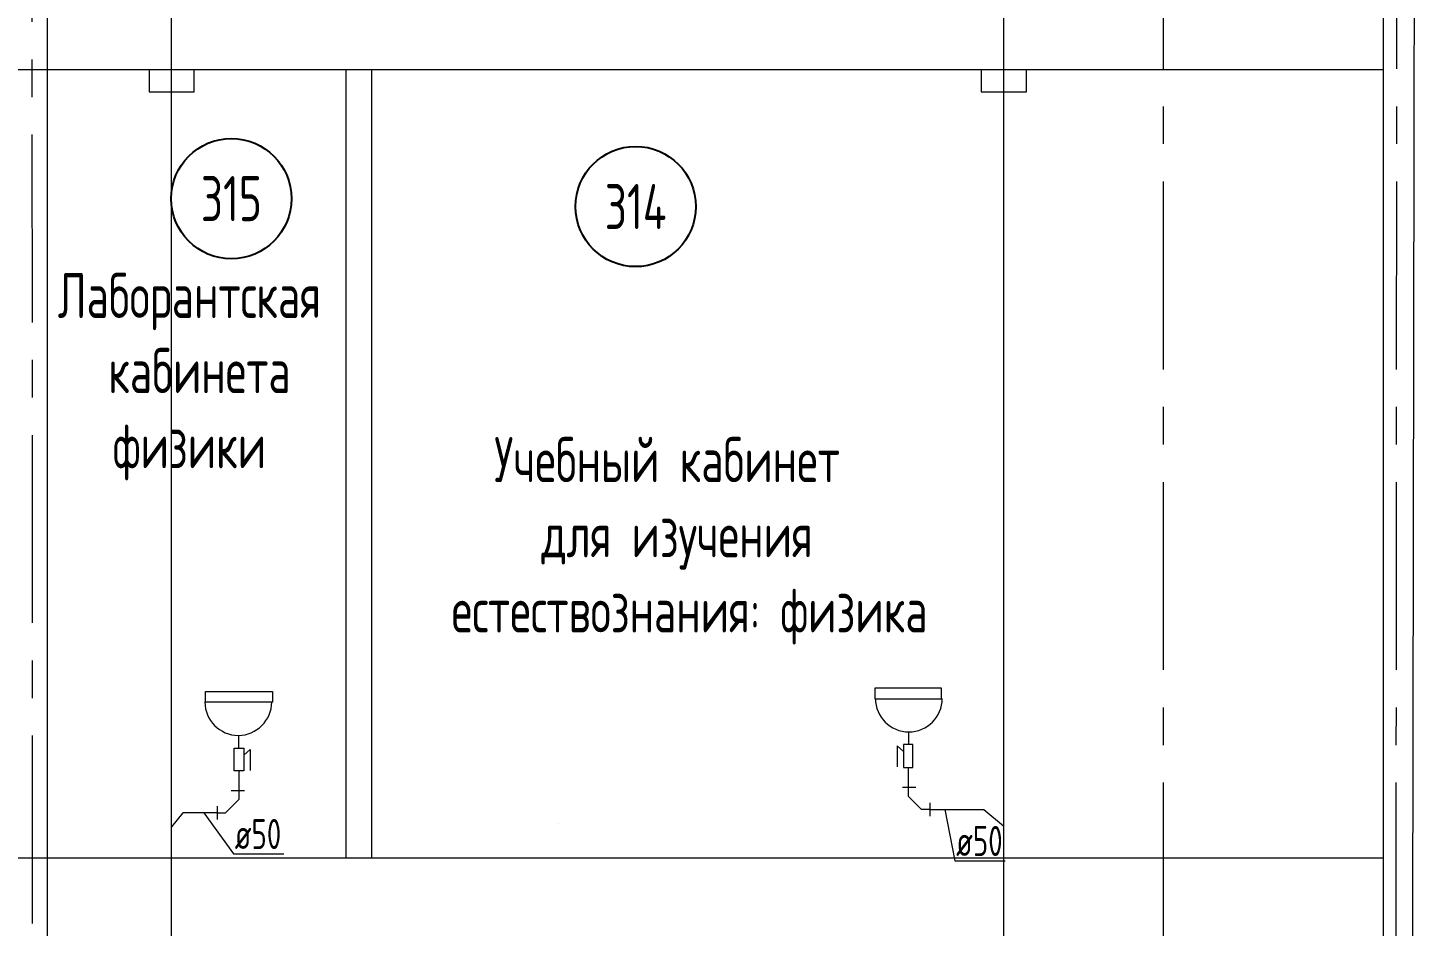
# Model space of a CAD drawing. Header units: millimetres. Extents: x -8689834 to 9419935, y -370377 to 166066.
# Drawn here: x -232093 to -222860, y -9113 to -3134 of the extents above; entities that cross this region are included whole.
import ezdxf
from ezdxf.enums import TextEntityAlignment as Align

# ---------------------------------------------------------------- set-up
doc = ezdxf.new("R2010")
doc.units = ezdxf.units.MM
doc.header["$MEASUREMENT"] = 0
doc.linetypes.add('CENTER', pattern=[2, 1.25, -0.25, 0.25, -0.25])
doc.layers.get('0').update_dxf_attribs({"color": 250, "lineweight": 9})
for name, color, linetype in [('PDF __ВК-В1', 5, 'Continuous'), ('PDF __ВК-противопожарные муфты', 1, 'Continuous'), ('PDF __ВК-стены', 7, 'Continuous'), ('PDF __Сантехника', 7, 'Continuous'), ('АР_Таблицы', 250, 'Continuous')]:
    doc.layers.add(name, color=color, linetype=linetype)
doc.layers.add('PDF __ВК-К1', color=7, linetype='Continuous', true_color=0xb80000)
for name, color, linetype, lineweight in [('АР_Маркер экспликации', 239, 'Continuous', 13), ('АР_Номер помещения', 1, 'Continuous', 25), ('АР_Оси', 195, 'Continuous', 9), ('АР_Помещения_площадь', 19, 'Continuous', 9), ('ВК_канализация', 32, 'Continuous', 30)]:
    doc.layers.add(name, color=color, linetype=linetype, lineweight=lineweight)
doc.styles.add('ISOCPEUR', font='isocpeur.ttf', dxfattribs={"width": 0.7})
doc.styles.get("Standard").update_dxf_attribs({"font": 'isocpeur.ttf', "width": 0.7})

# ---------------------------------------------------------------- blocks, each defined once
blk = doc.blocks.new('*U3368')
at = {"layer": 'АР_Номер помещения', "color": 7}
blk.add_circle((-15719.8, 4793.4), 400, dxfattribs=at)
at = {"layer": 'АР_Помещения_площадь', "color": 7}
blk.add_line((-13545.3, 633.1), (-13545.3, 633.1), dxfattribs=at)
at = {"color": 7, "style": 'ISOCPEUR', "width": 0.7, "flags": 1}
blk.add_attdef('КАТЕГОРИЯ', (-499.2, -2092.2), '', height=250, dxfattribs=at)
at = {"layer": 'АР_Номер помещения', "color": 7, "style": 'ISOCPEUR', "width": 0.7}
blk.add_attdef('НОМЕР_ПОМЕЩЕНИЯ', text='', height=300, dxfattribs=at).set_placement((-15719.8, 4793.4), align=Align.MIDDLE_CENTER)
at = {"layer": 'АР_Помещения_площадь', "color": 7, "lineweight": 30, "width": 0.7, "flags": 104}
blk.add_attdef('ИМЯ_ПОМЕЩЕНИЯ', text='', height=100, dxfattribs=at).set_placement((157.6, 1217.1), align=Align.MIDDLE_CENTER)
at = {"layer": 'АР_Помещения_площадь', "color": 7, "style": 'ISOCPEUR', "width": 0.7}
blk.add_attdef('ПЛОЩАДЬ_ПОМЕЩЕНИЯ', text='', height=200, dxfattribs=at).set_placement((-13540.4, 879.6), align=Align.MIDDLE_RIGHT)
blk = doc.blocks.new('*U3369')
at = {"layer": 'АР_Номер помещения', "color": 7}
blk.add_circle((-15719.8, 4793.4), 400, dxfattribs=at)
at = {"layer": 'АР_Помещения_площадь', "color": 7}
blk.add_line((-13545.3, 633.1), (-13545.3, 633.1), dxfattribs=at)
at = {"color": 7, "style": 'ISOCPEUR', "width": 0.7, "flags": 1}
blk.add_attdef('КАТЕГОРИЯ', (-499.2, -2092.2), '', height=250, dxfattribs=at)
at = {"layer": 'АР_Номер помещения', "color": 7, "style": 'ISOCPEUR', "width": 0.7}
blk.add_attdef('НОМЕР_ПОМЕЩЕНИЯ', text='', height=300, dxfattribs=at).set_placement((-15719.8, 4793.4), align=Align.MIDDLE_CENTER)
at = {"layer": 'АР_Помещения_площадь', "color": 7, "lineweight": 30, "width": 0.7, "flags": 104}
blk.add_attdef('ИМЯ_ПОМЕЩЕНИЯ', text='', height=100, dxfattribs=at).set_placement((157.6, 1217.1), align=Align.MIDDLE_CENTER)
at = {"layer": 'АР_Помещения_площадь', "color": 7, "style": 'ISOCPEUR', "width": 0.7}
blk.add_attdef('ПЛОЩАДЬ_ПОМЕЩЕНИЯ', text='', height=200, dxfattribs=at).set_placement((-13540.4, 879.6), align=Align.MIDDLE_RIGHT)

msp = doc.modelspace()

# ---------------------------------------------------------------- linework, layer by layer
at = {"layer": 'PDF __ВК-В1', "color": 244, "lineweight": 13, "true_color": 0x991b1e}
for points in [[(-231137.3, -18400), (-231137.1, -2233.7)], [(-225603.6, -18401.2), (-225603.5, -2235)]]:
    msp.add_lwpolyline(points, dxfattribs=at)
at = {"layer": 'PDF __ВК-К1', "color": 244, "lineweight": 13, "true_color": 0x991b1e}
for points in [[(-230689.1, -8080.2), (-230689.1, -8270.6)], [(-226238.9, -8057.4), (-226238.9, -8247.9)], [(-230651, -8211.4), (-230739.9, -8211.4)], [(-226277, -8188.6), (-226188.1, -8188.6)], [(-230833, -8359.5), (-230778, -8359.5), (-230689.1, -8270.6)], [(-226095, -8336.8), (-226150, -8336.8), (-226238.9, -8247.9)], [(-226095, -8292.3), (-226095, -8381.2)], [(-230833, -8315.1), (-230833, -8404)]]:
    msp.add_lwpolyline(points, dxfattribs=at)
at = {"layer": 'PDF __ВК-противопожарные муфты', "lineweight": 13}
for points in [[(-231383.8, -3412.4), (-231138.2, -3412.4), (-230888.5, -3412.4)], [(-231286.4, -3412.4), (-231286.4, -3560.6), (-230985.8, -3560.6), (-230985.8, -3412.4)], [(-225850.1, -3412.4), (-225604.6, -3412.4), (-225354.8, -3412.4)], [(-225752.8, -3412.4), (-225752.8, -3560.6), (-225452.2, -3560.6), (-225452.2, -3412.4)]]:
    msp.add_lwpolyline(points, dxfattribs=at)
at = {"layer": 'PDF __ВК-стены', "color": 18, "lineweight": 13, "true_color": 0x000000}
for points in [[(-222860.4, 5267.9), (-222911.6, -24866.1)], [(-223080.9, 4802.4), (-223080.9, -24400.4)], [(-231964.6, 2298.1), (-231964.6, -24400.4)], [(-286166.6, -3412.4), (-223080.9, -3412.4)], [(-229977.2, -3412.4), (-229977.2, -8657.3)], [(-229807.9, -3412.4), (-229807.9, -8657.3)], [(-278656.6, -8657.3), (-223080.9, -8657.3)]]:
    msp.add_lwpolyline(points, dxfattribs=at)
at = {"layer": 'PDF __Сантехника', "lineweight": 13}
for points in [[(-230911.4, -7551), (-230466.9, -7551), (-230466.9, -7623), (-230911.4, -7623)], [(-226016.7, -7528.3), (-226461.2, -7528.3), (-226461.2, -7600.2), (-226016.7, -7600.2)], [(-230720.9, -7927.8), (-230657.4, -7927.8), (-230657.4, -8080.2), (-230720.9, -8080.2)], [(-226207.2, -7905), (-226270.7, -7905), (-226270.7, -8057.4), (-226207.2, -8057.4)]]:
    msp.add_lwpolyline(points, close=True, dxfattribs=at)
for points in [[(-230691.2, -7847.3), (-230691.2, -7927.8)], [(-226236.8, -7824.6), (-226236.8, -7905)], [(-230657.4, -7974.3), (-230615, -7936.2), (-230615, -8075.9)], [(-226270.7, -7951.6), (-226313, -7913.5), (-226313, -8053.2)]]:
    msp.add_lwpolyline(points, dxfattribs=at)
for centre in [(-230693.4, -7620.9), (-226234.7, -7598.1)]:
    msp.add_arc(centre, 222.2, 180, 0, dxfattribs=at)
at = {"layer": 'АР_Оси', "color": 18, "linetype": 'CENTER', "lineweight": 13, "ltscale": 1000, "true_color": 0x000000}
for p, q in [((-223006.3, -25407.4), (-222982.1, 5755)), ((-232059.4, -25095), (-232064.7, 5639.3)), ((-224541.4, -25407.4), (-224541.4, 5705.5))]:
    msp.add_line(p, q, dxfattribs=at)
at = {"layer": 'ВК_канализация', "color": 244, "lineweight": 13, "ltscale": 500, "true_color": 0x991b1e}
for points in [[(-230986.4, -8359.5), (-231063.2, -8359.5), (-231138.2, -8451.7)], [(-230833, -8359.5), (-230986.4, -8359.5), (-230986.4, -8359.5)], [(-226095, -8336.8), (-225735.8, -8336.8)], [(-225735.8, -8336.8), (-225604.6, -8446)]]:
    msp.add_lwpolyline(points, dxfattribs=at)
at = {"layer": 'ВК_канализация', "color": 18, "lineweight": 13, "ltscale": 500, "true_color": 0x000000}
for points in [[(-230922.9, -8359.5), (-230725.1, -8632.4), (-230389.9, -8632.4)], [(-225994.9, -8336.8), (-225928.2, -8678.7), (-225593, -8678.7)]]:
    msp.add_lwpolyline(points, dxfattribs=at)

# ---------------------------------------------------------------- block references
at = {"layer": 'АР_Маркер экспликации', "color": 7, "lineweight": 13}
ref = msp.add_blockref('*U3369', (-215019.7, -9064.7), dxfattribs=at)
ref.add_attrib('НОМЕР_ПОМЕЩЕНИЯ', '315', dxfattribs={"layer": 'АР_Номер помещения', "color": 7, "height": 300, "style": 'ISOCPEUR', "width": 0.7}).set_placement((-230739.4, -4271.3), align=Align.MIDDLE_CENTER)
ref = msp.add_blockref('*U3368', (-212331.1, -9117.4), dxfattribs=at)
ref.add_attrib('НОМЕР_ПОМЕЩЕНИЯ', '314', dxfattribs={"layer": 'АР_Номер помещения', "color": 7, "height": 300, "style": 'ISOCPEUR', "width": 0.7}).set_placement((-228050.9, -4324.1), align=Align.MIDDLE_CENTER)

# ---------------------------------------------------------------- texts
at = {"layer": 'АР_Таблицы', "lineweight": 13, "ltscale": 100, "attachment_point": 4, "style": 'ISOCPEUR'}
for s, insert, char_height, width in [('\\pxi-1,l1,qc,t1,5;Лаборантская\\P кабинета \\Pфизики', (-232746.7, -5455.7), 300, 3456.163), ('\\pxi-1,l1,qc,t1,5;Учебный кабинет\\P для изучения естествознания: физика', (-229570.5, -6548.4), 300, 3456.163), ('\\pxi-1,l1,t1,5;ø50', (-230717.4, -8499.7), 200, 7500), ('\\pxi-1,l1,t1,5;ø50', (-225920.4, -8546), 200, 7500)]:
    msp.add_mtext(s, dxfattribs=dict(at, insert=insert, char_height=char_height, width=width))

doc.saveas('drawing.dxf')
